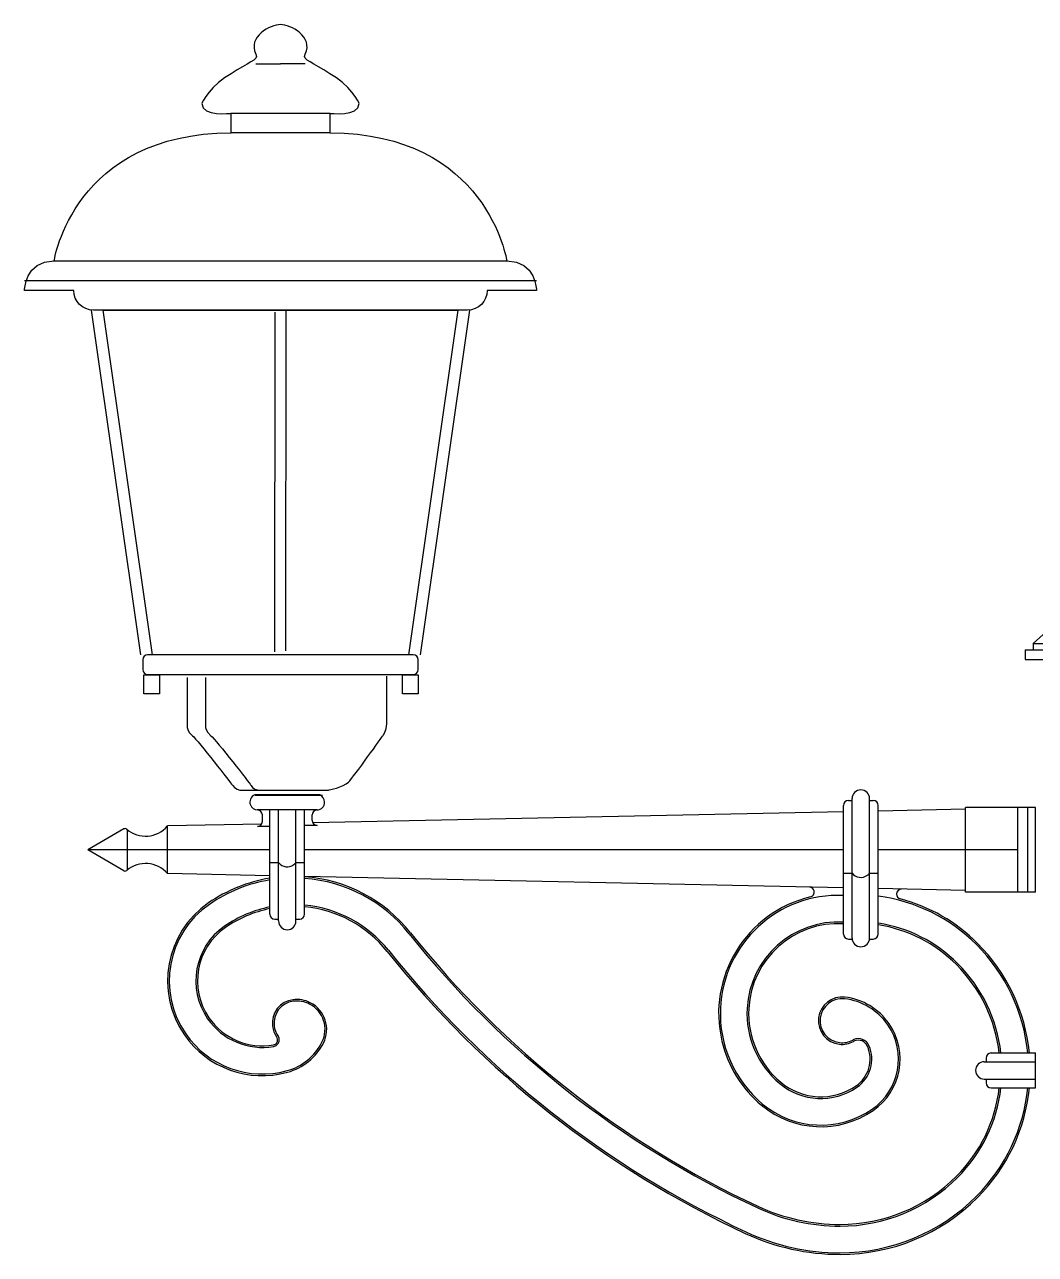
# Model space of a CAD drawing. Extents: x 0 to 131, y 0 to 344.
# Drawn here: x 0.1 to 47.6, y 286.2 to 344 of the extents above; entities that cross this region are included whole.
import ezdxf

# ---------------------------------------------------------------- set-up
doc = ezdxf.new("R2010")
doc.units = 0
doc.layers.add('LIVELLO_1', color=160, linetype='Continuous')

# ---------------------------------------------------------------- blocks, each defined once
blk = doc.blocks.new('AI9-BLK1')
at = {"layer": 'LIVELLO_1', "color": 7}
for p, q in [((-54.134, 170.102), (-52.976, 170.102)), ((-51.819, 170.102), (-52.976, 170.102)), ((-63.623, 160.844), (-42.336, 160.844)), ((-65.01, 159.921), (-40.944, 159.921)), ((-59.552, 142.332), (-61.862, 158.529)), ((-53.247, 142.468), (-53.226, 158.441)), ((-52.724, 142.521), (-52.704, 158.494)), ((-44.092, 158.529), (-46.403, 142.332)), ((-17.116, 143.274), (-17.588, 142.861)), ((-17.588, 142.861), (-17.588, 142.568)), ((-17.588, 142.861), (-6.216, 142.861)), ((-17.959, 142.568), (-17.959, 142.1)), ((-17.959, 142.568), (-5.842, 142.568)), ((-17.959, 142.1), (-5.842, 142.1)), ((-51.133, 135.739), (-54.183, 135.739)), ((-51.133, 135.739), (-54.183, 135.739)), ((-54.174, 135.736), (-51.003, 135.736)), ((-26.278, 135.481), (-26.104, 135.481)), ((-26.104, 129.01), (-26.104, 135.565)), ((-25.279, 129.01), (-25.279, 135.565)), ((-25.279, 135.481), (-25.105, 135.481)), ((-51.263, 135.036), (-54.082, 135.036)), ((-53.83, 134.485), (-53.83, 134.8)), ((-53.483, 130.138), (-53.483, 135.036)), ((-53.069, 129.816), (-53.069, 135.036)), ((-52.249, 129.816), (-52.249, 135.036)), ((-51.841, 130.138), (-51.841, 135.036)), ((-51.488, 134.544), (-51.488, 134.8)), ((-26.511, 134.946), (-51.454, 134.424)), ((-26.511, 129.201), (-26.511, 135.246)), ((-24.871, 129.201), (-24.871, 135.246)), ((-20.767, 135.065), (-24.871, 134.982)), ((-17.483, 135.151), (-20.767, 135.151)), ((-20.767, 131.166), (-20.767, 135.151)), ((-18.303, 131.166), (-18.303, 135.151)), ((-17.834, 131.166), (-17.834, 135.151)), ((-17.483, 131.166), (-17.483, 135.151)), ((-60.341, 134.139), (-62.04, 133.155)), ((-53.861, 134.373), (-58.287, 134.28)), ((-58.287, 132.039), (-58.287, 134.28)), ((-53.483, 134.261), (-54.061, 134.25)), ((-51.25, 134.31), (-51.841, 134.299)), ((-60.164, 132.279), (-60.164, 134.04)), ((-53.483, 133.155), (-62.04, 133.155)), ((-60.341, 132.178), (-62.04, 133.155)), ((-26.511, 133.155), (-51.841, 133.155)), ((-18.303, 133.155), (-24.871, 133.155)), ((-53.483, 132.564), (-53.069, 132.564)), ((-52.249, 132.564), (-51.841, 132.564)), ((-53.483, 131.937), (-58.287, 132.039)), ((-26.511, 131.373), (-51.841, 131.901)), ((-26.511, 132.068), (-26.104, 132.068)), ((-25.279, 132.068), (-24.871, 132.068)), ((-20.767, 131.251), (-24.871, 131.339)), ((-17.483, 131.166), (-20.767, 131.166)), ((-53.246, 129.904), (-53.069, 129.904)), ((-52.249, 129.904), (-52.074, 129.904)), ((-26.278, 128.967), (-26.104, 128.967)), ((-25.279, 128.967), (-25.105, 128.967)), ((-19.886, 123.199), (-17.483, 123.199)), ((-19.8, 123.373), (-19.8, 123.199)), ((-19.568, 123.609), (-17.483, 123.609)), ((-17.483, 121.967), (-17.483, 123.609)), ((-19.886, 122.379), (-17.483, 122.379)), ((-19.8, 122.379), (-19.8, 122.204)), ((-19.568, 121.967), (-17.483, 121.967))]:
    blk.add_line(p, q, dxfattribs=at)
for points in [[(-55.292, 167.786), (-50.665, 167.786), (-50.665, 166.862), (-55.292, 166.862)], [(-59.399, 141.389), (-58.664, 141.389), (-58.664, 140.49), (-59.399, 140.49)], [(-47.235, 141.389), (-46.5, 141.389), (-46.5, 140.49), (-47.235, 140.49)]]:
    blk.add_lwpolyline(points, close=True, dxfattribs=at)
blk.add_lwpolyline([(-58.995, 142.332), (-61.308, 158.529), (-44.647, 158.529), (-46.959, 142.332)], dxfattribs=at)
for points, knots in [([(-50.665, 167.786), (-50.665, 167.786), (-49.275, 167.596), (-49.275, 168.251), (-49.275, 168.251), (-49.738, 169.175), (-50.665, 169.639), (-51.432, 170.189), (-51.97, 170.263), (-51.819, 170.562), (-51.404, 171.393), (-52.515, 171.952), (-52.976, 171.952), (-53.442, 171.952), (-54.548, 171.393), (-54.134, 170.562), (-53.985, 170.263), (-54.524, 170.189), (-55.292, 169.639), (-56.215, 169.175), (-56.68, 168.251), (-56.68, 168.251), (-56.68, 167.596), (-55.292, 167.786), (-55.292, 167.786)], [0, 0, 0, 0, 1, 1, 1, 2, 2, 2, 3, 3, 3, 4, 4, 4, 5, 5, 5, 6, 6, 6, 7, 7, 7, 8, 8, 8, 8]), ([(-50.665, 166.862), (-43.259, 166.862), (-42.336, 160.844), (-42.336, 160.844), (-40.944, 160.844), (-40.944, 159.455), (-40.944, 159.455), (-40.944, 159.455), (-43.259, 159.455), (-43.259, 159.455), (-43.259, 158.944), (-43.674, 158.529), (-44.184, 158.529), (-44.184, 158.529), (-61.771, 158.529), (-61.771, 158.529), (-62.283, 158.529), (-62.698, 158.944), (-62.698, 159.455), (-62.698, 159.455), (-65.01, 159.455), (-65.01, 159.455), (-65.01, 159.455), (-65.01, 160.844), (-63.623, 160.844), (-63.623, 160.844), (-62.698, 166.862), (-55.292, 166.862)], [0, 0, 0, 0, 1, 1, 1, 2, 2, 2, 3, 3, 3, 4, 4, 4, 5, 5, 5, 6, 6, 6, 7, 7, 7, 8, 8, 8, 9, 9, 9, 9]), ([(-59.227, 142.332), (-59.227, 142.332), (-46.732, 142.332), (-46.732, 142.332), (-46.6, 142.332), (-46.5, 142.228), (-46.5, 142.101), (-46.5, 142.101), (-46.5, 141.637), (-46.5, 141.637), (-46.5, 141.51), (-46.6, 141.405), (-46.732, 141.405), (-46.732, 141.405), (-59.227, 141.405), (-59.227, 141.405), (-59.353, 141.405), (-59.456, 141.51), (-59.456, 141.637), (-59.456, 141.637), (-59.456, 142.101), (-59.456, 142.101), (-59.456, 142.228), (-59.353, 142.332), (-59.227, 142.332)], [0, 0, 0, 0, 1, 1, 1, 2, 2, 2, 3, 3, 3, 4, 4, 4, 5, 5, 5, 6, 6, 6, 7, 7, 7, 8, 8, 8, 8]), ([(-57.37, 141.259), (-57.37, 141.259), (-57.37, 138.959), (-57.37, 138.959), (-57.37, 138.959), (-57.37, 138.707), (-57.121, 138.52), (-56.871, 138.334), (-55.256, 136.22), (-55.256, 136.22), (-55.256, 136.22), (-55.069, 135.971), (-54.882, 135.971), (-54.882, 135.971), (-50.714, 135.971), (-50.714, 135.971), (-50.714, 135.971), (-50.031, 136.098), (-49.779, 136.345), (-49.533, 136.591), (-48.165, 138.52), (-48.165, 138.52), (-48.165, 138.52), (-47.978, 138.768), (-47.978, 139.084), (-47.978, 139.084), (-47.978, 141.321), (-47.978, 141.321)], [0, 0, 0, 0, 1, 1, 1, 2, 2, 2, 3, 3, 3, 4, 4, 4, 5, 5, 5, 6, 6, 6, 7, 7, 7, 8, 8, 8, 9, 9, 9, 9]), ([(-56.5, 141.259), (-56.5, 141.259), (-56.5, 138.959), (-56.5, 138.959), (-56.5, 138.959), (-56.5, 138.707), (-56.248, 138.52), (-56.002, 138.334), (-54.387, 136.22), (-54.387, 136.22), (-54.387, 136.22), (-54.262, 135.971), (-54.013, 135.971), (-54.013, 135.971), (-50.714, 135.971), (-50.714, 135.971), (-50.714, 135.971), (-50.031, 136.098), (-49.779, 136.345), (-49.533, 136.591), (-48.165, 138.52), (-48.165, 138.52), (-48.165, 138.52), (-47.978, 138.768), (-47.978, 139.084), (-47.978, 139.084), (-47.978, 141.321), (-47.978, 141.321)], [0, 0, 0, 0, 1, 1, 1, 2, 2, 2, 3, 3, 3, 4, 4, 4, 5, 5, 5, 6, 6, 6, 7, 7, 7, 8, 8, 8, 9, 9, 9, 9]), ([(-25.279, 135.565), (-25.279, 135.795), (-25.466, 135.978), (-25.691, 135.978), (-25.917, 135.978), (-26.104, 135.795), (-26.104, 135.565)], [0, 0, 0, 0, 1, 1, 1, 2, 2, 2, 2]), ([(-54.183, 135.739), (-54.372, 135.667), (-54.465, 135.456), (-54.393, 135.267), (-54.343, 135.131), (-54.209, 135.038), (-54.061, 135.036)], [0, 0, 0, 0, 1, 1, 1, 2, 2, 2, 2]), ([(-51.258, 135.036), (-51.057, 135.038), (-50.896, 135.204), (-50.903, 135.408), (-50.904, 135.553), (-50.997, 135.688), (-51.133, 135.739)], [0, 0, 0, 0, 1, 1, 1, 2, 2, 2, 2]), ([(-60.164, 134.04), (-60.164, 134.102), (-60.216, 134.157), (-60.28, 134.157), (-60.301, 134.157), (-60.322, 134.152), (-60.341, 134.139)], [0, 0, 0, 0, 1, 1, 1, 2, 2, 2, 2]), ([(-51.488, 134.544), (-51.488, 134.415), (-51.383, 134.31), (-51.254, 134.31), (-51.254, 134.31), (-51.25, 134.31), (-51.25, 134.31)], [0, 0, 0, 0, 1, 1, 1, 2, 2, 2, 2]), ([(-53.069, 132.564), (-52.899, 132.339), (-52.577, 132.292), (-52.351, 132.465), (-52.312, 132.492), (-52.28, 132.529), (-52.249, 132.564)], [0, 0, 0, 0, 1, 1, 1, 2, 2, 2, 2]), ([(-60.341, 132.178), (-60.283, 132.143), (-60.211, 132.164), (-60.178, 132.219), (-60.17, 132.241), (-60.164, 132.255), (-60.164, 132.279)], [0, 0, 0, 0, 1, 1, 1, 2, 2, 2, 2]), ([(-53.483, 131.823), (-54.516, 131.655), (-55.503, 131.257), (-56.367, 130.66), (-58.392, 129.262), (-58.897, 126.484), (-57.497, 124.463), (-56.417, 122.904), (-54.472, 122.198), (-52.645, 122.705)], [0, 0, 0, 0, 1, 1, 1, 2, 2, 2, 3, 3, 3, 3]), ([(-26.104, 132.068), (-25.933, 131.84), (-25.608, 131.796), (-25.382, 131.969), (-25.343, 131.996), (-25.307, 132.033), (-25.279, 132.068)], [0, 0, 0, 0, 1, 1, 1, 2, 2, 2, 2]), ([(-53.483, 131.743), (-54.503, 131.579), (-55.472, 131.187), (-56.323, 130.597), (-58.313, 129.223), (-58.81, 126.497), (-57.432, 124.503), (-56.371, 122.974), (-54.46, 122.283), (-52.666, 122.778), (-51.955, 122.974), (-51.36, 123.458), (-51.027, 124.117), (-50.696, 124.772), (-50.955, 125.57), (-51.609, 125.903), (-51.847, 126.023), (-52.115, 126.068), (-52.377, 126.039), (-52.944, 125.968), (-53.348, 125.449), (-53.278, 124.884), (-53.257, 124.708), (-53.194, 124.548), (-53.094, 124.408)], [0, 0, 0, 0, 1, 1, 1, 2, 2, 2, 3, 3, 3, 4, 4, 4, 5, 5, 5, 6, 6, 6, 7, 7, 7, 8, 8, 8, 8]), ([(-28.06, 130.944), (-27.932, 130.971), (-27.852, 131.1), (-27.887, 131.225), (-27.91, 131.328), (-28, 131.405), (-28.11, 131.405)], [0, 0, 0, 0, 1, 1, 1, 2, 2, 2, 2]), ([(-23.772, 131.312), (-23.901, 131.315), (-24.008, 131.213), (-24.013, 131.086), (-24.014, 130.972), (-23.942, 130.883), (-23.836, 130.852)], [0, 0, 0, 0, 1, 1, 1, 2, 2, 2, 2]), ([(-28.06, 130.944), (-31.081, 130.22), (-32.944, 127.181), (-32.22, 124.158), (-31.94, 122.984), (-31.286, 121.932), (-30.358, 121.15), (-28.865, 119.904), (-26.721, 119.803), (-25.118, 120.907)], [0, 0, 0, 0, 1, 1, 1, 2, 2, 2, 3, 3, 3, 3]), ([(-26.511, 131.014), (-29.577, 131.145), (-32.163, 128.767), (-32.292, 125.704), (-32.368, 123.98), (-31.632, 122.319), (-30.313, 121.211), (-28.841, 119.987), (-26.733, 119.888), (-25.162, 120.969), (-23.861, 121.861), (-23.532, 123.639), (-24.425, 124.937), (-24.895, 125.619), (-25.632, 126.063), (-26.452, 126.157), (-27.023, 126.221), (-27.534, 125.811), (-27.602, 125.244), (-27.666, 124.676), (-27.256, 124.163), (-26.689, 124.096), (-26.475, 124.072), (-26.262, 124.115), (-26.07, 124.217)], [0, 0, 0, 0, 1, 1, 1, 2, 2, 2, 3, 3, 3, 4, 4, 4, 5, 5, 5, 6, 6, 6, 7, 7, 7, 8, 8, 8, 8]), ([(-17.842, 123.609), (-18.034, 125.536), (-18.887, 127.338), (-20.252, 128.707), (-21.5, 129.949), (-23.122, 130.75), (-24.871, 130.98)], [0, 0, 0, 0, 1, 1, 1, 2, 2, 2, 2]), ([(-53.483, 130.394), (-54.229, 130.242), (-54.938, 129.941), (-55.566, 129.505), (-56.952, 128.547), (-57.298, 126.647), (-56.34, 125.264), (-55.663, 124.285), (-54.478, 123.788), (-53.305, 123.993)], [0, 0, 0, 0, 1, 1, 1, 2, 2, 2, 3, 3, 3, 3]), ([(-55.611, 129.568), (-57.029, 128.586), (-57.384, 126.639), (-56.403, 125.219), (-55.707, 124.214), (-54.496, 123.707), (-53.293, 123.92)], [0, 0, 0, 0, 1, 1, 1, 2, 2, 2, 2]), ([(-53.069, 129.816), (-53.069, 129.59), (-52.884, 129.404), (-52.659, 129.404), (-52.431, 129.404), (-52.249, 129.59), (-52.249, 129.816)], [0, 0, 0, 0, 1, 1, 1, 2, 2, 2, 2]), ([(-26.506, 129.76), (-28.877, 129.891), (-30.905, 128.081), (-31.039, 125.706), (-31.115, 124.354), (-30.546, 123.043), (-29.502, 122.17)], [0, 0, 0, 0, 1, 1, 1, 2, 2, 2, 2]), ([(-26.511, 129.685), (-28.838, 129.814), (-30.831, 128.033), (-30.961, 125.704), (-31.034, 124.373), (-30.477, 123.09), (-29.457, 122.231)], [0, 0, 0, 0, 1, 1, 1, 2, 2, 2, 2]), ([(-46.866, 129.265), (-42.485, 123.775), (-36.897, 119.372), (-30.533, 116.406), (-29.322, 115.84), (-28, 115.549), (-26.666, 115.549), (-24.614, 115.549), (-22.642, 116.362), (-21.195, 117.812), (-20.073, 118.933), (-19.365, 120.397), (-19.183, 121.967)], [0, 0, 0, 0, 1, 1, 1, 2, 2, 2, 3, 3, 3, 4, 4, 4, 4]), ([(-26.104, 129.01), (-26.104, 128.786), (-25.917, 128.602), (-25.691, 128.602), (-25.466, 128.602), (-25.279, 128.786), (-25.279, 129.01)], [0, 0, 0, 0, 1, 1, 1, 2, 2, 2, 2]), ([(-47.965, 128.385), (-43.447, 122.728), (-37.687, 118.193), (-31.125, 115.129), (-29.729, 114.48), (-28.209, 114.141), (-26.666, 114.141), (-24.237, 114.141), (-21.914, 115.102), (-20.201, 116.822), (-18.818, 118.204), (-17.955, 120.024), (-17.767, 121.967)], [0, 0, 0, 0, 1, 1, 1, 2, 2, 2, 3, 3, 3, 4, 4, 4, 4]), ([(-47.904, 128.437), (-43.397, 122.787), (-37.642, 118.254), (-31.092, 115.2), (-29.707, 114.556), (-28.195, 114.216), (-26.666, 114.216), (-24.262, 114.216), (-21.954, 115.174), (-20.252, 116.873), (-18.887, 118.243), (-18.034, 120.043), (-17.842, 121.967)], [0, 0, 0, 0, 1, 1, 1, 2, 2, 2, 3, 3, 3, 4, 4, 4, 4]), ([(-52.387, 126.114), (-52.997, 126.04), (-53.431, 125.486), (-53.354, 124.871), (-53.332, 124.687), (-53.265, 124.514), (-53.156, 124.36)], [0, 0, 0, 0, 1, 1, 1, 2, 2, 2, 2]), ([(-50.958, 124.078), (-50.606, 124.773), (-50.883, 125.621), (-51.576, 125.972), (-51.825, 126.1), (-52.108, 126.149), (-52.387, 126.114)], [0, 0, 0, 0, 1, 1, 1, 2, 2, 2, 2]), ([(-26.444, 126.234), (-27.057, 126.303), (-27.608, 125.863), (-27.677, 125.254), (-27.746, 124.644), (-27.308, 124.089), (-26.697, 124.019), (-26.47, 123.993), (-26.237, 124.043), (-26.034, 124.147)], [0, 0, 0, 0, 1, 1, 1, 2, 2, 2, 3, 3, 3, 3]), ([(-25.118, 120.907), (-23.781, 121.82), (-23.443, 123.646), (-24.362, 124.983), (-24.843, 125.682), (-25.6, 126.138), (-26.444, 126.234)], [0, 0, 0, 0, 1, 1, 1, 2, 2, 2, 2]), ([(-53.305, 123.993), (-53.179, 124.016), (-53.094, 124.136), (-53.115, 124.266), (-53.122, 124.301), (-53.136, 124.334), (-53.156, 124.36)], [0, 0, 0, 0, 1, 1, 1, 2, 2, 2, 2]), ([(-53.293, 123.92), (-53.122, 123.948), (-53.007, 124.112), (-53.04, 124.278), (-53.046, 124.327), (-53.064, 124.365), (-53.094, 124.408)], [0, 0, 0, 0, 1, 1, 1, 2, 2, 2, 2]), ([(-25.307, 123.955), (-25.423, 124.235), (-25.748, 124.359), (-26.025, 124.242), (-26.038, 124.235), (-26.054, 124.227), (-26.07, 124.217)], [0, 0, 0, 0, 1, 1, 1, 2, 2, 2, 2]), ([(-25.381, 123.926), (-25.481, 124.163), (-25.756, 124.272), (-25.993, 124.173), (-26.007, 124.166), (-26.02, 124.158), (-26.034, 124.147)], [0, 0, 0, 0, 1, 1, 1, 2, 2, 2, 2]), ([(-19.886, 123.199), (-20.116, 123.199), (-20.296, 123.016), (-20.296, 122.79), (-20.296, 122.563), (-20.116, 122.379), (-19.886, 122.379)], [0, 0, 0, 0, 1, 1, 1, 2, 2, 2, 2])]:
    blk.add_open_spline(points, degree=3, knots=knots, dxfattribs=at)
for points in [[(-26.278, 135.481), (-26.408, 135.481), (-26.511, 135.379), (-26.511, 135.246)], [(-24.871, 135.246), (-24.871, 135.379), (-24.976, 135.481), (-25.105, 135.481)], [(-53.83, 134.8), (-53.83, 134.927), (-53.933, 135.033), (-54.061, 135.036)], [(-51.258, 135.036), (-51.383, 135.033), (-51.488, 134.927), (-51.488, 134.8)], [(-60.204, 134.129), (-59.635, 133.641), (-58.776, 133.708), (-58.287, 134.28)], [(-54.061, 134.25), (-53.933, 134.253), (-53.83, 134.36), (-53.83, 134.485)], [(-58.287, 132.039), (-58.776, 132.608), (-59.635, 132.678), (-60.204, 132.19)], [(-46.866, 129.265), (-48.084, 130.795), (-49.889, 131.743), (-51.841, 131.893)], [(-46.928, 129.215), (-48.131, 130.729), (-49.91, 131.669), (-51.841, 131.812)], [(-20.201, 128.759), (-21.201, 129.766), (-22.458, 130.487), (-23.836, 130.852)], [(-53.483, 130.473), (-54.243, 130.319), (-54.969, 130.011), (-55.611, 129.568)], [(-53.483, 130.138), (-53.483, 130.008), (-53.374, 129.904), (-53.246, 129.904)], [(-52.074, 129.904), (-51.944, 129.904), (-51.841, 130.008), (-51.841, 130.138)], [(-47.904, 128.437), (-48.872, 129.648), (-50.291, 130.412), (-51.841, 130.554)], [(-47.965, 128.385), (-48.921, 129.582), (-50.317, 130.338), (-51.841, 130.48)], [(-21.195, 127.762), (-22.19, 128.76), (-23.48, 129.415), (-24.871, 129.636)], [(-21.139, 127.82), (-22.146, 128.831), (-23.448, 129.489), (-24.859, 129.71)], [(-46.928, 129.215), (-42.541, 123.718), (-36.939, 119.308), (-30.563, 116.338)], [(-26.511, 129.201), (-26.511, 129.069), (-26.408, 128.967), (-26.278, 128.967)], [(-25.105, 128.967), (-24.976, 128.967), (-24.871, 129.069), (-24.871, 129.201)], [(-17.767, 123.609), (-17.955, 125.557), (-18.818, 127.376), (-20.201, 128.759)], [(-19.103, 123.609), (-19.287, 125.203), (-20.005, 126.686), (-21.139, 127.82)], [(-19.183, 123.609), (-19.365, 125.183), (-20.073, 126.644), (-21.195, 127.762)], [(-52.645, 122.705), (-51.914, 122.906), (-51.302, 123.404), (-50.958, 124.078)], [(-25.913, 122.066), (-25.312, 122.476), (-25.088, 123.256), (-25.381, 123.926)], [(-25.871, 122.001), (-25.24, 122.433), (-25.003, 123.25), (-25.307, 123.955)], [(-19.568, 123.609), (-19.694, 123.609), (-19.8, 123.508), (-19.8, 123.373)], [(-29.502, 122.17), (-28.467, 121.306), (-26.983, 121.237), (-25.871, 122.001)], [(-29.457, 122.231), (-28.444, 121.389), (-26.996, 121.32), (-25.913, 122.066)], [(-19.8, 122.204), (-19.8, 122.074), (-19.694, 121.967), (-19.568, 121.967)], [(-21.139, 117.762), (-20.005, 118.895), (-19.287, 120.377), (-19.103, 121.967)], [(-26.666, 115.469), (-24.594, 115.469), (-22.606, 116.294), (-21.139, 117.762)], [(-30.563, 116.338), (-29.345, 115.765), (-28.012, 115.469), (-26.666, 115.469)]]:
    blk.add_open_spline(points, degree=3, dxfattribs=at)

msp = doc.modelspace()

# ---------------------------------------------------------------- block references
at = {"layer": 'LIVELLO_1', "color": 7}
msp.add_blockref('AI9-BLK1', (65.129875, 172.095869), dxfattribs=at)

doc.saveas('drawing.dxf')
